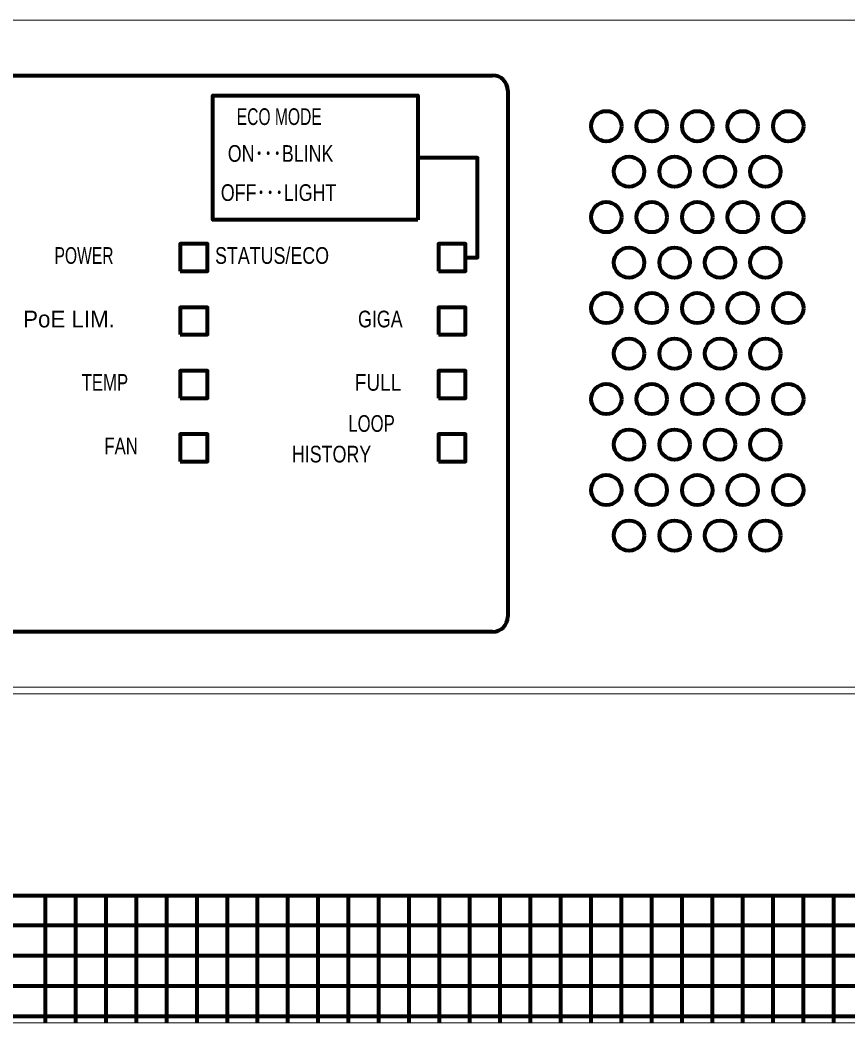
# Model space of a CAD drawing. Units: millimetres on the paper. Extents: x -400 to 400, y -280 to 280.
# Drawn here: x -98.79 to -94.42, y -173.27 to -167.98 of the extents above; entities that cross this region are included whole.
import ezdxf
from ezdxf.enums import TextEntityAlignment as Align

# ---------------------------------------------------------------- set-up
doc = ezdxf.new("R2010")
doc.units = ezdxf.units.MM
doc.linetypes.add('DASHED1', pattern=[1.8, 1.2, -0.6])
doc.layers.add('0-1_F-F_', color=7, linetype='Continuous', lineweight=20)
doc.layers.add('0-6_moji1', color=1, linetype='Continuous', lineweight=80)
doc.styles.add('PUDGoDpMt', font='')
doc.styles.get('PUDGoDpMt').set_extended_font_data('PUDGoDpMt')

# ---------------------------------------------------------------- blocks, each defined once
blk = doc.blocks.new('RD281E-')
at = {"layer": '0-6_moji1', "color": 7, "lineweight": 20}
for p, q in [((-24.125, 0), (24.125, 0)), ((-16, -2.17), (16, -2.17))]:
    blk.add_line(p, q, dxfattribs=at)
at = {"layer": '0-6_moji1'}
for p, q in [((-16, -1.33), (16, -1.33)), ((-12.4, -2.17), (-12.4, -1.33)), ((-12.2, -2.17), (-12.2, -1.33)), ((-12, -2.17), (-12, -1.33)), ((-11.8, -2.17), (-11.8, -1.33)), ((-11.6, -2.17), (-11.6, -1.33)), ((-11.4, -2.17), (-11.4, -1.33)), ((-11.2, -2.17), (-11.2, -1.33)), ((-11, -2.17), (-11, -1.33)), ((-10.8, -2.17), (-10.8, -1.33)), ((-10.6, -2.17), (-10.6, -1.33)), ((-10.4, -2.17), (-10.4, -1.33)), ((-10.2, -2.17), (-10.2, -1.33)), ((-10, -2.17), (-10, -1.33)), ((-9.8, -2.17), (-9.8, -1.33)), ((-9.6, -2.17), (-9.6, -1.33)), ((-9.4, -2.17), (-9.4, -1.33)), ((-9.2, -2.17), (-9.2, -1.33)), ((-9, -2.17), (-9, -1.33)), ((-8.8, -2.17), (-8.8, -1.33)), ((-8.6, -2.17), (-8.6, -1.33)), ((-8.4, -2.17), (-8.4, -1.33)), ((-8.2, -2.17), (-8.2, -1.33)), ((-8, -2.17), (-8, -1.33)), ((-7.8, -2.17), (-7.8, -1.33)), ((-7.6, -2.17), (-7.6, -1.33)), ((-7.4, -2.17), (-7.4, -1.33)), ((-7.2, -2.17), (-7.2, -1.33)), ((-16.843, -1.525), (16.843, -1.525)), ((-17.167, -1.725), (17.167, -1.725)), ((-17.39, -1.925), (17.39, -1.925)), ((-17.556, -2.125), (17.556, -2.125))]:
    blk.add_line(p, q, dxfattribs=at)
blk = doc.blocks.new('PN261693-')
at = {"layer": '0-6_moji1'}
for p, q in [((-15.22, -0.365), (-9.45, -0.365)), ((-9.35, -0.465), (-9.35, -3.935)), ((-9.45, -4.035), (-15.22, -4.035))]:
    blk.add_line(p, q, dxfattribs=at)
at = {"layer": '0-6_moji1', "color": 7, "lineweight": 20}
blk.add_lwpolyline([(-16.5, 0), (16.5, 0), (16.5, -4.4), (-16.5, -4.4)], close=True, dxfattribs=at)
at = {"layer": '0-6_moji1'}
for points in [[(-9.944, -1.318), (-11.296, -1.318), (-11.296, -0.498), (-9.944, -0.498)], [(-11.511, -1.656), (-11.332, -1.656), (-11.332, -1.476), (-11.511, -1.476)], [(-9.808, -1.656), (-9.628, -1.656), (-9.628, -1.476), (-9.808, -1.476)], [(-11.511, -2.075), (-11.332, -2.075), (-11.332, -1.895), (-11.511, -1.895)], [(-9.808, -2.075), (-9.628, -2.075), (-9.628, -1.895), (-9.808, -1.895)], [(-11.511, -2.493), (-11.332, -2.493), (-11.332, -2.313), (-11.511, -2.313)], [(-9.808, -2.493), (-9.628, -2.493), (-9.628, -2.313), (-9.808, -2.313)], [(-11.511, -2.912), (-11.332, -2.912), (-11.332, -2.732), (-11.511, -2.732)], [(-9.808, -2.912), (-9.628, -2.912), (-9.628, -2.732), (-9.808, -2.732)]]:
    blk.add_lwpolyline(points, close=True, dxfattribs=at)
blk.add_lwpolyline([(-9.628, -1.566), (-9.55, -1.566), (-9.55, -0.908), (-9.944, -0.908)], dxfattribs=at)
for centre in [(-8.7, -0.7), (-8.4, -0.7), (-8.1, -0.7), (-7.8, -0.7), (-7.5, -0.7), (-8.55, -1), (-8.25, -1), (-7.95, -1), (-7.65, -1), (-8.7, -1.3), (-8.4, -1.3), (-8.1, -1.3), (-7.8, -1.3), (-7.5, -1.3), (-8.55, -1.6), (-8.25, -1.6), (-7.95, -1.6), (-7.65, -1.6), (-8.7, -1.9), (-8.4, -1.9), (-8.1, -1.9), (-7.8, -1.9), (-7.5, -1.9), (-8.55, -2.2), (-8.25, -2.2), (-7.95, -2.2), (-7.65, -2.2), (-8.7, -2.5), (-8.4, -2.5), (-8.1, -2.5), (-7.8, -2.5), (-7.5, -2.5), (-8.55, -2.8), (-8.25, -2.8), (-7.95, -2.8), (-7.65, -2.8), (-8.7, -3.1), (-8.4, -3.1), (-8.1, -3.1), (-7.8, -3.1), (-7.5, -3.1), (-8.55, -3.4), (-8.25, -3.4), (-7.95, -3.4), (-7.65, -3.4)]:
    blk.add_circle(centre, 0.1, dxfattribs=at)
for centre, start, end in [((-9.45, -0.465), 0, 90), ((-9.45, -3.935), 270, 360)]:
    blk.add_arc(centre, 0.1, start, end, dxfattribs=at)
at = {"layer": '0-6_moji1', "style": 'PUDGoDpMt'}
for s, width, p in [('ECO MODE', 0.7, (-11.138, -0.725)), ('ON･･･BLINK', 0.8, (-11.197, -0.968)), ('OFF･･･LIGHT', 0.8, (-11.243, -1.226)), ('POWER', 0.7, (-12.34, -1.641)), ('STATUS/ECO', 0.8, (-11.281, -1.641)), ('GIGA', 0.8, (-10.338, -2.06)), ('TEMP', 0.75, (-12.161, -2.478)), ('FULL', 0.85, (-10.359, -2.478)), ('LOOP', 0.75, (-10.402, -2.749)), ('FAN', 0.75, (-12.011, -2.897)), ('HISTORY', 0.8, (-10.774, -2.951))]:
    blk.add_text(s, height=0.11, dxfattribs=dict(at, width=width)).set_placement(p, align=Align.BOTTOM_LEFT)
blk.add_text('PoE LIM.', height=0.11, dxfattribs=at).set_placement((-12.547, -2.06), align=Align.BOTTOM_LEFT)
blk = doc.blocks.new('1U-')
at = {"layer": '0-6_moji1', "color": 7, "lineweight": 20}
for p, q in [((23.9, 0), (-23.9, 0)), ((-23.9, -4.4), (23.9, -4.4))]:
    blk.add_line(p, q, dxfattribs=at)

msp = doc.modelspace()

# ---------------------------------------------------------------- linework, layer by layer
at = {"layer": '0-1_F-F_', "linetype": 'DASHED1'}
for p, q in [((-106.819, -167.98), (-70.659, -167.98)), ((-106.819, -171.536), (-70.659, -171.536))]:
    msp.add_line(p, q, dxfattribs=at)

# ---------------------------------------------------------------- block references
at = {"layer": '0-6_moji1', "xscale": 0.8, "yscale": 0.8}
for name, p in [('1U-', (-88.739, -167.98)), ('PN261693-', (-88.739, -167.98)), ('RD281E-', (-88.739, -171.536))]:
    msp.add_blockref(name, p, dxfattribs=at)

doc.saveas('drawing.dxf')
